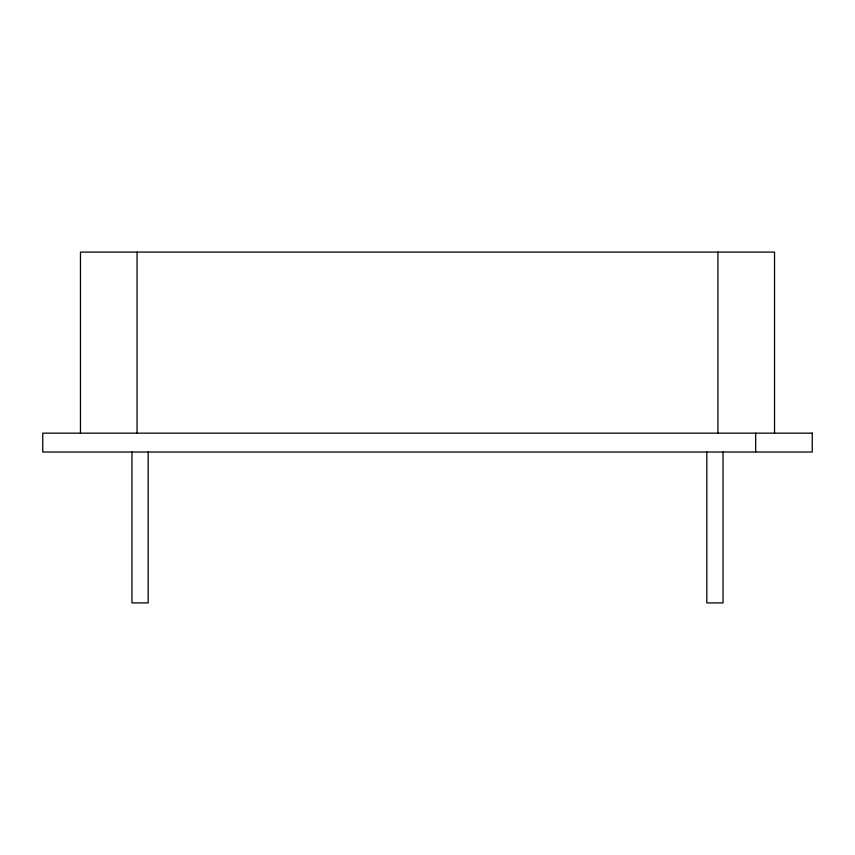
<?xml version="1.0" encoding="UTF-8"?>
<svg xmlns="http://www.w3.org/2000/svg" width="855" height="855" viewBox="0 0 855 855"><rect width="100%" height="100%" fill="white"/><g stroke="black" fill="none" stroke-linecap="round" stroke-linejoin="round"><path stroke-width="1.28" d="M774.534 433.154L774.534 252.097L80.466 252.097L80.466 433.154M755.67 433.154L755.67 452.017M723.041 452.017L723.041 602.903L706.818 602.903L706.818 452.017M717.944 252.097L717.944 433.154M148.182 452.017L148.182 602.903L131.959 602.903L131.959 452.017M137.057 252.097L137.057 433.154M812.25 433.154L42.75 433.154L42.75 452.017L812.25 452.017L812.25 433.154"/></g></svg>
